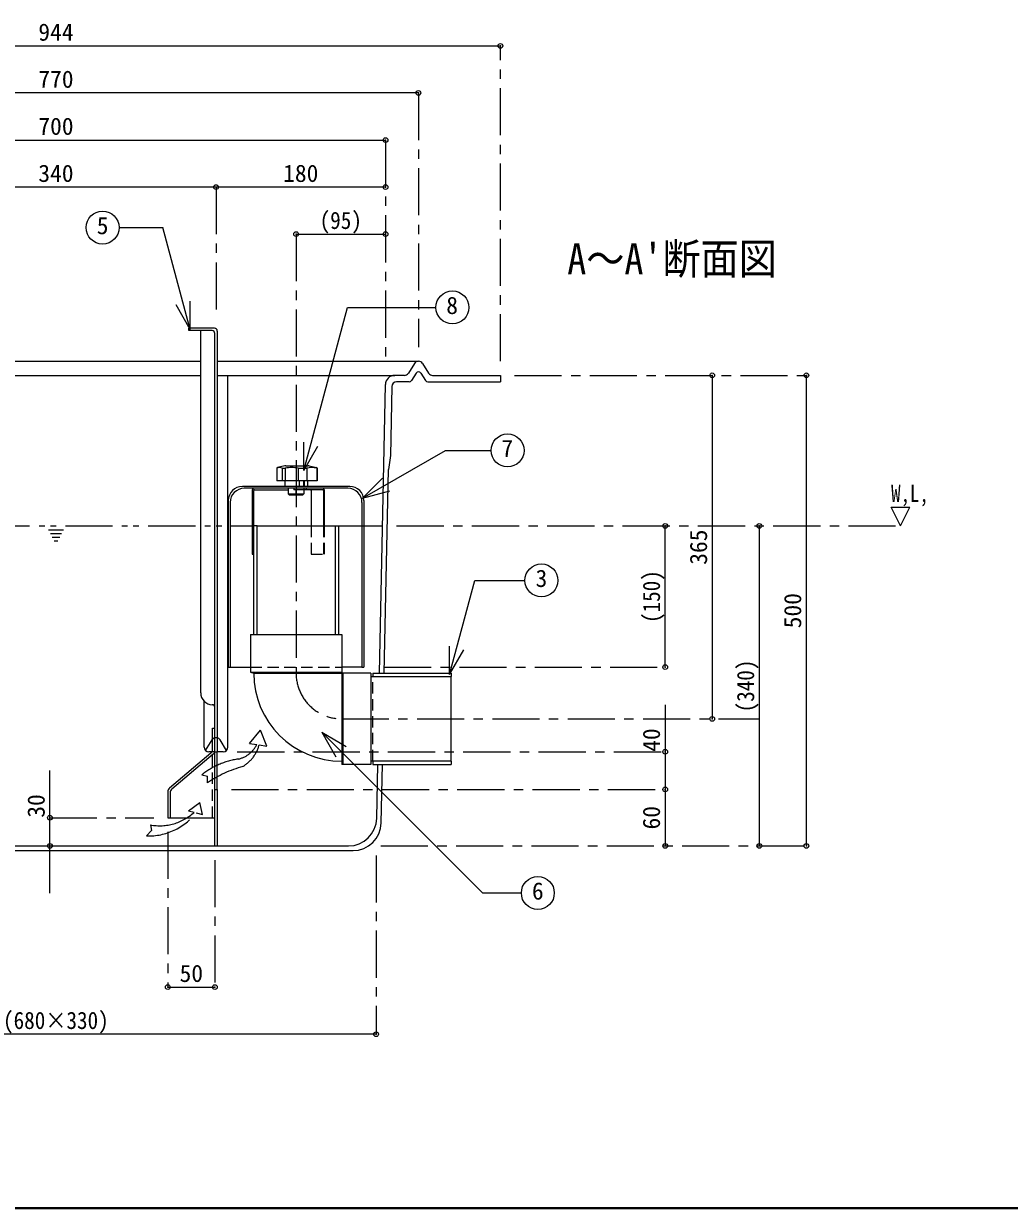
# Model space of a CAD drawing. Units: millimetres at full size, sheet at 1:10. Extents: x -2123 to 1927, y -1396 to 1414.
# Drawn here: x -1185 to -139, y -1396 to -137 of the extents above; entities that cross this region are included whole.
import ezdxf
from ezdxf.enums import TextEntityAlignment as Align

# ---------------------------------------------------------------- set-up
doc = ezdxf.new("R2010")
doc.units = ezdxf.units.MM
doc.header["$LTSCALE"] = 10
doc.header["$PDMODE"] = 32
doc.header["$PDSIZE"] = 5
for name, pattern in [('CHAIN1', [8, 5, -1, 1, -1]), ('DASHED1', [1.8, 1.2, -0.6]), ('DOUBLE_CHAIN1', [8.8, 5, -1, 0.6, -0.6, 0.6, -1])]:
    doc.linetypes.add(name, pattern=pattern)
doc.layers.add('0-0_ﾚｲﾔ1', color=4, linetype='Continuous', lineweight=9)
doc.styles.add('ＭＳ ゴシック', font='')
doc.styles.get('ＭＳ ゴシック').set_extended_font_data('MS Gothic')

msp = doc.modelspace()

# ---------------------------------------------------------------- linework, layer by layer
at = {"layer": '0-0_ﾚｲﾔ1'}
for p, q in [((-1623.01, -160.87), (-679.01, -160.87)), ((-766.01, -210.87), (-1536.01, -210.87)), ((-1501.01, -260.87), (-801.01, -260.87)), ((-981.01, -310.87), (-1321.01, -310.87)), ((-801.01, -310.87), (-981.01, -310.87)), ((-896.01, -360.87), (-801.01, -360.87)), ((-1304.76, -495.87), (-997.26, -495.87)), ((-979.76, -495.87), (-766.01, -495.87)), ((-1304.76, -510.87), (-997.26, -510.87)), ((-979.76, -510.87), (-791.21, -510.87)), ((-968.42, -905.87), (-968.42, -510.87)), ((-454.01, -510.87), (-454.01, -875.87)), ((-354.01, -1010.87), (-354.01, -510.87)), ((-867.77, -632.37), (-885.39, -632.37)), ((-880.01, -633.12), (-880.01, -670.87)), ((-867.02, -633.12), (-867.02, -670.87)), ((-866.27, -632.37), (-866.27, -670.87)), ((-504.01, -820.87), (-504.01, -670.87)), ((-404.01, -670.87), (-404.01, -1010.87)), ((-966.01, -820.87), (-944.51, -820.87)), ((-826.01, -820.87), (-847.51, -820.87)), ((-993.6, -905.87), (-993.6, -857.21)), ((-992.14, -909.4), (-985.27, -898.25)), ((-969.89, -909.4), (-976.75, -898.25)), ((-985.34, -910.87), (-988.6, -910.87)), ((-973.42, -910.87), (-979.76, -910.87)), ((-1157.51, -1060.87), (-1157.51, -930.87)), ((-1032.26, -1160.87), (-982.26, -1160.87)), ((-811.01, -1210.87), (-1491.01, -1210.87))]:
    msp.add_line(p, q, dxfattribs=at)
at = {"layer": '0-0_ﾚｲﾔ1', "linetype": 'CHAIN1'}
for p, q in [((-679.01, -495.87), (-679.01, -160.87)), ((-766.01, -210.87), (-766.01, -480.87)), ((-801.01, -260.87), (-801.01, -495.87)), ((-981.01, -310.87), (-981.01, -450.87)), ((-896.01, -360.87), (-896.01, -827.33)), ((-664.01, -510.87), (-354.01, -510.87)), ((-789.21, -670.87), (-254.01, -670.87)), ((-802.51, -820.87), (-504.01, -820.87)), ((-847.51, -875.87), (-404.01, -875.87)), ((-958.42, -910.87), (-504.01, -910.87)), ((-964.76, -950.87), (-504.01, -950.87)), ((-1157.51, -980.87), (-1047.26, -980.87)), ((-1032.26, -995.87), (-1032.26, -1160.87)), ((-806.01, -1010.87), (-354.01, -1010.87)), ((-982.26, -1025.87), (-982.26, -1160.87)), ((-811.01, -1020.87), (-811.01, -1210.87))]:
    msp.add_line(p, q, dxfattribs=at)
at = {"layer": '0-0_ﾚｲﾔ1', "color": 7, "lineweight": 18}
for p, q in [((-1083.97, -353.91), (-1037.42, -353.91)), ((-1008.45, -462.02), (-1037.42, -353.91)), ((-1008.45, -462.02), (-1023.45, -436.04)), ((-1008.45, -462.02), (-1008.45, -432.02)), ((-887.79, -611.95), (-841.37, -438.69)), ((-841.37, -438.69), (-747.45, -438.69)), ((-997.26, -848.37), (-997.26, -463.37)), ((-887.79, -611.95), (-887.79, -581.95)), ((-887.79, -611.95), (-872.79, -585.97)), ((-825.45, -641.48), (-737.41, -590.66)), ((-737.41, -590.66), (-688.89, -590.66)), ((-825.45, -641.48), (-804.23, -620.27)), ((-885.39, -632.37), (-887.76, -632.37)), ((-885.39, -630.87), (-885.39, -632.37)), ((-825.45, -641.48), (-796.47, -633.72)), ((-264.01, -650.87), (-244.01, -650.87)), ((-254.01, -670.87), (-264.01, -650.87)), ((-254.01, -670.87), (-244.01, -650.87)), ((-937.51, -670.87), (-854.51, -670.87)), ((-732.99, -828.61), (-706.23, -728.72)), ((-706.23, -728.72), (-652.95, -728.72)), ((-732.99, -828.61), (-732.99, -798.61)), ((-732.99, -828.61), (-717.99, -802.63)), ((-731.47, -920.87), (-731.47, -830.87)), ((-868.72, -890.05), (-842.74, -905.05)), ((-868.72, -890.05), (-853.72, -916.03)), ((-982.26, -950.87), (-982.26, -910.87)), ((-979.76, -950.87), (-979.76, -910.87)), ((-1029.76, -980.87), (-982.26, -980.87))]:
    msp.add_line(p, q, dxfattribs=at)
at = {"layer": '0-0_ﾚｲﾔ1', "color": 5, "lineweight": 25}
for p, q in [((-1009.76, -463.37), (-1009.76, -460.87)), ((-982.76, -460.87), (-1009.76, -460.87)), ((-985.26, -463.37), (-1009.76, -463.37)), ((-979.76, -463.87), (-979.76, -910.87)), ((-982.26, -910.87), (-982.26, -466.37)), ((-770.24, -498.2), (-776.79, -508.54)), ((-761.79, -498.2), (-755.24, -508.54)), ((-781.01, -510.87), (-791.21, -510.87)), ((-768.55, -508.61), (-773.52, -516.47)), ((-763.48, -508.61), (-758.5, -516.47)), ((-807.34, -827.37), (-801.21, -520.67)), ((-794.25, -522.77), (-795.71, -595.87)), ((-776.06, -517.87), (-789.25, -517.87)), ((-755.97, -517.87), (-679.01, -517.87)), ((-795.71, -595.87), (-798.01, -610.87)), ((-916.63, -609.67), (-916.63, -622.87)), ((-907.94, -606.96), (-915.85, -608.7)), ((-910.95, -609.67), (-910.95, -622.87)), ((-907.08, -606.87), (-883.07, -606.87)), ((-893.83, -609.67), (-893.83, -622.87)), ((-882.21, -606.96), (-874.3, -608.7)), ((-874.04, -609.67), (-874.04, -622.87)), ((-802.34, -827.37), (-798.01, -610.87)), ((-839.01, -628.87), (-953.01, -628.87)), ((-873.51, -622.87), (-916.63, -622.87)), ((-908.01, -622.87), (-908.01, -628.87)), ((-892.8, -622.87), (-892.8, -628.87)), ((-888.12, -622.87), (-888.12, -628.87)), ((-887.61, -622.87), (-887.61, -628.87)), ((-884.01, -622.87), (-884.01, -628.87)), ((-841.01, -630.87), (-951.01, -630.87)), ((-942.51, -632.37), (-942.51, -700.87)), ((-941.01, -786.33), (-941.01, -633.37)), ((-940.26, -632.37), (-904.26, -632.37)), ((-904.26, -630.87), (-904.26, -636.87)), ((-904.26, -636.87), (-887.76, -636.87)), ((-896.01, -636.87), (-896.01, -632.37)), ((-887.76, -636.87), (-888.76, -637.87)), ((-887.76, -630.87), (-887.76, -636.87)), ((-968.01, -643.87), (-968.01, -820.87)), ((-966.01, -645.87), (-966.01, -820.87)), ((-826.01, -645.87), (-826.01, -820.87)), ((-824.01, -643.87), (-824.01, -820.87)), ((-937.51, -670.87), (-941.01, -670.87)), ((-937.51, -786.33), (-937.51, -670.87)), ((-854.51, -670.87), (-851.01, -670.87)), ((-854.51, -670.87), (-854.51, -786.33)), ((-851.01, -670.87), (-851.01, -786.33)), ((-942.51, -700.87), (-941.01, -700.87)), ((-944.51, -786.33), (-944.51, -826.33)), ((-944.51, -786.33), (-847.51, -786.33)), ((-847.51, -786.33), (-847.51, -924.33)), ((-968.01, -820.87), (-966.01, -820.87)), ((-944.51, -826.33), (-941.01, -827.33)), ((-944.51, -826.33), (-847.51, -826.33)), ((-941.01, -827.33), (-847.51, -827.33)), ((-816.51, -827.33), (-846.51, -827.33)), ((-826.01, -820.87), (-824.01, -820.87)), ((-816.51, -827.33), (-816.51, -924.33)), ((-814.47, -827.37), (-731.47, -827.37)), ((-814.47, -827.37), (-814.47, -830.87)), ((-731.47, -827.37), (-731.47, -830.87)), ((-816.51, -830.87), (-731.47, -830.87)), ((-984.76, -885.87), (-982.26, -885.87)), ((-984.76, -908.54), (-984.76, -885.87)), ((-986.54, -912.37), (-1030.48, -949.37)), ((-984.04, -913.53), (-1027.98, -950.53)), ((-982.26, -910.87), (-979.76, -910.87)), ((-816.51, -924.33), (-847.51, -924.33)), ((-731.47, -920.87), (-816.47, -920.87)), ((-814.47, -920.87), (-814.47, -924.37)), ((-814.47, -924.37), (-731.47, -924.37)), ((-810.43, -981.47), (-809.28, -924.37)), ((-805.52, -986.47), (-804.28, -924.37)), ((-731.47, -920.87), (-731.47, -924.37)), ((-1032.26, -953.2), (-1032.26, -980.87)), ((-1029.76, -954.36), (-1029.76, -980.87)), ((-982.26, -950.87), (-979.76, -950.87)), ((-982.26, -1010.87), (-982.26, -950.87)), ((-979.76, -950.87), (-979.76, -1010.87)), ((-1032.26, -980.87), (-1029.76, -980.87)), ((-1466.51, -1015.87), (-835.52, -1015.87)), ((-1461.61, -1010.87), (-840.42, -1010.87))]:
    msp.add_line(p, q, dxfattribs=at)
at = {"layer": '0-0_ﾚｲﾔ1', "linetype": 'DASHED1'}
for p, q in [((-898.38, -630.87), (-898.38, -632.37)), ((-887.76, -632.37), (-898.38, -632.37)), ((-867.02, -670.87), (-867.02, -700.87)), ((-866.27, -670.87), (-866.27, -700.87)), ((-944.51, -820.87), (-847.51, -820.87)), ((-814.47, -920.87), (-814.47, -830.87)), ((-982.26, -910.87), (-985.34, -910.87)), ((-984.76, -980.87), (-984.76, -908.54))]:
    msp.add_line(p, q, dxfattribs=at)
at = {"layer": '0-0_ﾚｲﾔ1', "linetype": 'DOUBLE_CHAIN1'}
for p, q in [((-1493.01, -670.87), (-941.01, -670.87)), ((-1159.01, -674.87), (-1143.01, -674.87)), ((-1157.01, -678.87), (-1145.01, -678.87)), ((-851.01, -670.87), (-804.21, -670.87)), ((-1155.01, -682.87), (-1147.01, -682.87)), ((-1153.01, -686.87), (-1149.01, -686.87)), ((-945.44, -901.9), (-933.97, -887.79)), ((-927.03, -904.98), (-933.97, -887.79)), ((-945.44, -901.9), (-937.76, -903.19)), ((-935.23, -903.61), (-927.03, -904.98)), ((-996.25, -935.28), (-990.14, -936.9)), ((-990.11, -943.8), (-990.14, -936.9)), ((-1010.45, -973.63), (-998.11, -964.73)), ((-995.36, -977.33), (-998.11, -964.73)), ((-1010.45, -973.63), (-1004.32, -975.13)), ((-1002.18, -975.66), (-995.36, -977.33)), ((-1049.67, -994.29), (-1054.72, -1000.19)), ((-1050.77, -988.55), (-1049.67, -994.29))]:
    msp.add_line(p, q, dxfattribs=at)
at = {"layer": '0-0_ﾚｲﾔ1', "color": 1, "lineweight": 40}
msp.add_line((1926.99, -1395.87), (-2123.01, -1395.87), dxfattribs=at)
at = {"layer": '0-0_ﾚｲﾔ1', "color": 5, "lineweight": 25}
for points in [[(-751.01, -510.87), (-679.01, -510.87), (-679.01, -517.87)], [(-910.95, -609.67), (-907.51, -609.67), (-907.51, -622.87)], [(-893.83, -609.67), (-884.62, -609.67), (-884.62, -622.87)], [(-874.04, -609.67), (-873.51, -609.67), (-873.51, -622.87)], [(-904.26, -636.87), (-903.26, -637.87), (-888.76, -637.87)], [(-847.51, -826.33), (-846.51, -827.33), (-846.51, -924.33)]]:
    msp.add_lwpolyline(points, dxfattribs=at)
at = {"layer": '0-0_ﾚｲﾔ1', "linetype": 'DASHED1'}
msp.add_lwpolyline([(-880.01, -670.87), (-880.01, -700.87), (-866.27, -700.87)], dxfattribs=at)
at = {"layer": '0-0_ﾚｲﾔ1'}
msp.add_lwpolyline([(-504.01, -860.87), (-504.01, -950.87), (-504.01, -1010.87)], dxfattribs=at)
at = {"layer": '0-0_ﾚｲﾔ1', "color": 7, "lineweight": 18}
msp.add_lwpolyline([(-868.72, -890.05), (-697.9, -1060.86), (-656.77, -1060.86)], dxfattribs=at)
for centre in [(-1101.47, -353.91), (-729.95, -438.69), (-671.39, -590.66), (-635.45, -728.72), (-639.27, -1060.86)]:
    msp.add_circle(centre, 17.5, dxfattribs=at)
at = {"layer": '0-0_ﾚｲﾔ1', "color": 5, "lineweight": 25}
for centre, radius, start, end in [((-985.26, -466.37), 3, 0, 90), ((-982.76, -463.87), 3, 0, 90), ((-766.01, -500.87), 5, 32.33353, 147.66647), ((-791.21, -520.87), 10, 90, 178.85424), ((-781.01, -505.87), 5, 270, 327.66647), ((-766.01, -510.22), 3, 32.33353, 147.66647), ((-751.01, -505.87), 5, 212.33353, 270), ((-789.25, -522.87), 5, 90, 178.85424), ((-776.06, -514.87), 3, 270, 327.66647), ((-755.97, -514.87), 3, 212.33353, 270), ((-915.63, -609.67), 1, 102.36697, 180), ((-913.79, -614.3), 5.43, 58.41904, 121.58096), ((-907.08, -610.87), 4, 90, 102.36697), ((-900.67, -638.38), 29.51, 76.59069, 103.40931), ((-879.33, -626.66), 17.8, 72.70582, 107.29418), ((-883.07, -610.87), 4, 77.63303, 90), ((-874.51, -609.67), 1, 0, 77.63303), ((-953.01, -643.87), 15, 90, 180), ((-839.01, -643.87), 15, 0, 90), ((-951.01, -645.87), 15, 90, 180), ((-941.01, -632.37), 1.5, 90, 180), ((-940.26, -633.12), 0.75, 90, 180), ((-900.14, -625.9), 11.72, 249.39031, 290.60969), ((-891.89, -625.9), 11.72, 249.39031, 290.60969), ((-841.01, -645.87), 15, 0, 90), ((-847.51, -827.33), 93.5, 180, 270), ((-989.76, -908.54), 5, 310.10091, 0), ((-987.26, -909.71), 5, 310.10091, 0), ((-1027.26, -953.2), 5, 130.10091, 180), ((-1024.76, -954.36), 5, 130.10091, 180), ((-840.42, -980.87), 30, 270, 358.85424), ((-835.52, -985.87), 30, 270, 358.85424)]:
    msp.add_arc(centre, radius, start, end, dxfattribs=at)
at = {"layer": '0-0_ﾚｲﾔ1'}
for centre, radius, start, end in [((-880.76, -633.12), 0.75, 0, 90), ((-867.77, -632.37), 1.5, 0, 90), ((-867.77, -633.12), 0.75, 0, 90), ((-988.6, -905.87), 5, 180, 270), ((-981.01, -900.87), 5, 138.59038, 148.38993), ((-981.01, -900.87), 5, 31.61007, 75.52249), ((-973.42, -905.87), 5, 270, 0)]:
    msp.add_arc(centre, radius, start, end, dxfattribs=at)
at = {"layer": '0-0_ﾚｲﾔ1', "linetype": 'CHAIN1'}
msp.add_arc((-847.51, -827.33), 48.5, 180, 270, dxfattribs=at)
at = {"layer": '0-0_ﾚｲﾔ1', "color": 7, "lineweight": 18}
for centre, radius, start, end in [((-984.76, -848.37), 12.5, 180, 268.15143), ((-985.26, -863.86), 3, 0, 88.15143)]:
    msp.add_arc(centre, radius, start, end, dxfattribs=at)
at = {"layer": '0-0_ﾚｲﾔ1', "linetype": 'DASHED1'}
msp.add_arc((-981.01, -900.87), 5, 75.52249, 138.59038, dxfattribs=at)
at = {"layer": '0-0_ﾚｲﾔ1', "linetype": 'DOUBLE_CHAIN1'}
for centre, radius, start, end in [((-963.57, -890.39), 28.82, 282.13657, 333.62764), ((-972.73, -893.21), 38.91, 300.93246, 344.50783), ((-945.1, -1000.56), 82.93, 98.60685, 128.07888), ((-919.31, -1048.41), 126.32, 105.33993, 124.09168), ((-1052.65, -936.11), 64.12, 268.15037, 321.91669), ((-1041.01, -935.23), 54.21, 259.62862, 312.60408)]:
    msp.add_arc(centre, radius, start, end, dxfattribs=at)
at = {"layer": '0-0_ﾚｲﾔ1', "color": 1}
for p in [(-679.01, -160.87), (-766.01, -210.87), (-801.01, -260.87), (-981.01, -310.87), (-801.01, -310.87), (-896.01, -360.87), (-801.01, -360.87), (-454.01, -510.87), (-354.01, -510.87), (-504.01, -670.87), (-404.01, -670.87), (-504.01, -820.87), (-454.01, -875.87), (-504.01, -910.87), (-504.01, -950.87), (-1157.51, -980.87), (-1157.51, -1010.87), (-504.01, -1010.87), (-404.01, -1010.87), (-354.01, -1010.87), (-1032.26, -1160.87), (-982.26, -1160.87), (-811.01, -1210.87)]:
    msp.add_point(p, dxfattribs=at)

# ---------------------------------------------------------------- texts
at = {"layer": '0-0_ﾚｲﾔ1', "color": 7, "style": 'ＭＳ ゴシック'}
for s, p in [('944', (-1169.76, -160.87)), ('770', (-1169.76, -210.87)), ('700', (-1169.76, -260.87)), ('340', (-1169.76, -310.87)), ('180', (-909.76, -310.87)), ('5', (-1107.72, -366.41)), ('8', (-736.52, -451.21)), ('7', (-677.96, -603.17)), ('3', (-641.7, -741.22)), ('6', (-645.52, -1073.36)), ('50', (-1019.76, -1160.87))]:
    msp.add_text(s, height=18.33, dxfattribs=at).set_placement(p, align=Align.BOTTOM_LEFT)
for s, height, width, p in [('(95)', 18.33, 0.9, (-871.01, -360.87)), ("A～A'断面図", 32.99, 0.9, (-608.01, -413.37)), ('W,L,', 18.33, 0.8, (-264.01, -650.87)), ('(680×330)', 18.33, 0.9, (-1207.26, -1210.87))]:
    msp.add_text(s, height=height, dxfattribs=dict(at, width=width)).set_placement(p, align=Align.BOTTOM_LEFT)
for s, p in [('365', (-454.01, -712.12)), ('500', (-354.01, -779.62)), ('40', (-504.01, -910.87)), ('30', (-1157.51, -980.87)), ('60', (-504.01, -993.37))]:
    msp.add_text(s, height=18.33, rotation=90, dxfattribs=at).set_placement(p, align=Align.BOTTOM_LEFT)
at = {"layer": '0-0_ﾚｲﾔ1', "color": 7, "style": 'ＭＳ ゴシック', "width": 0.9}
for s, p in [('(150)', (-504.01, -773.99)), ('(340)', (-404.01, -868.99))]:
    msp.add_text(s, height=18.33, rotation=90, dxfattribs=at).set_placement(p, align=Align.BOTTOM_LEFT)

doc.saveas('drawing.dxf')
